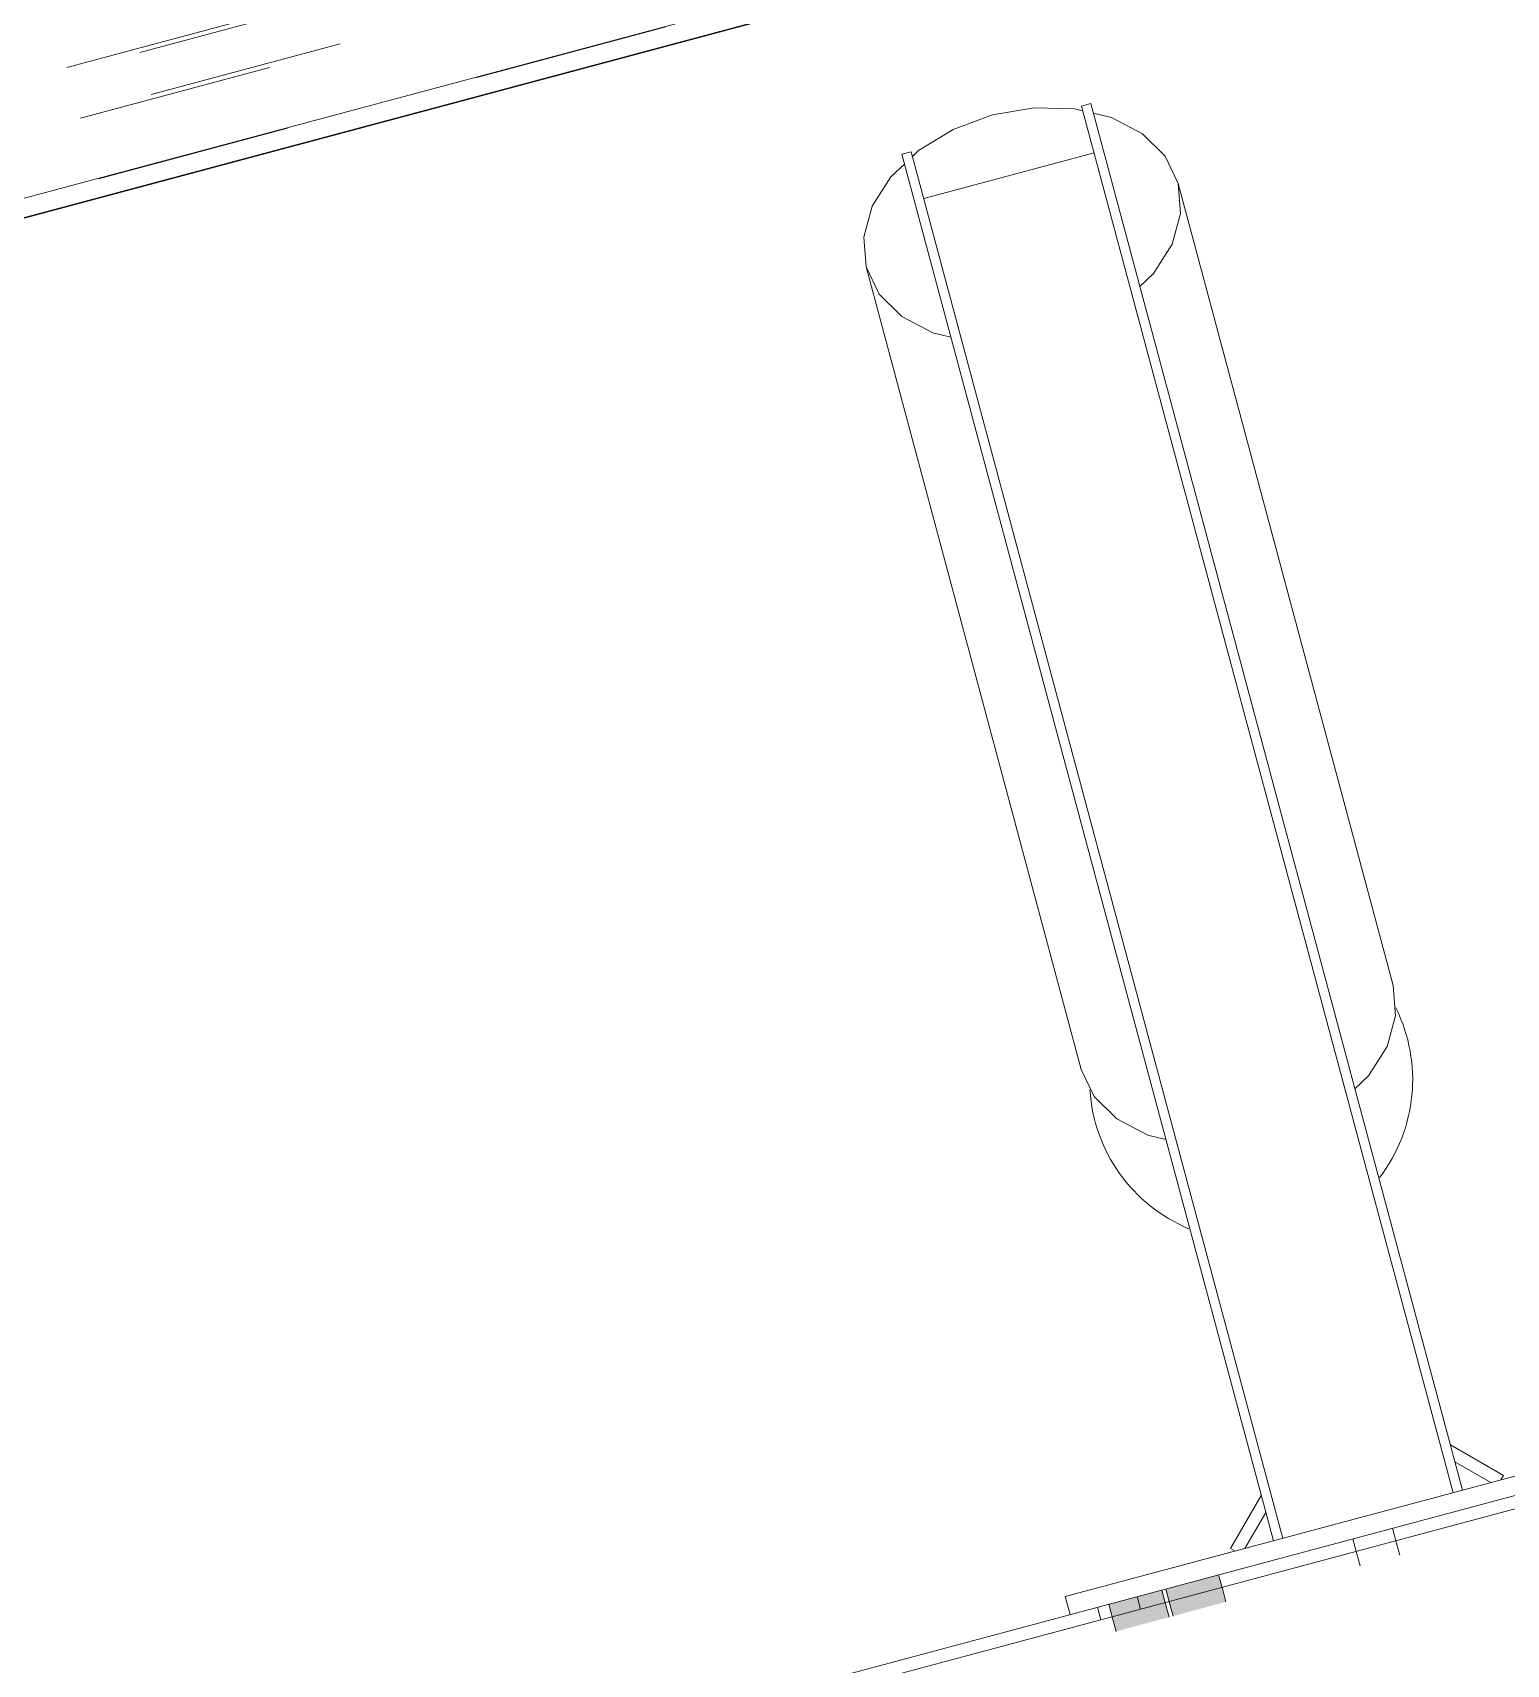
# Model space of a CAD drawing. Header units: millimetres. Extents: x -753 to 90, y 56274 to 56868.
# Drawn here: x -349.52 to -334.47, y 56749.39 to 56766.06 of the extents above; entities that cross this region are included whole.
import ezdxf

# ---------------------------------------------------------------- set-up
doc = ezdxf.new("R2010")
doc.units = ezdxf.units.MM
doc.linetypes.add('XKITLINE00', pattern=[0])
doc.linetypes.add('XKITLINE02', pattern=[4, 2, -2])
doc.layers.add('Parafuso', color=3, linetype='Continuous', lineweight=0)
doc.layers.add('Peça', color=2, linetype='Continuous', lineweight=0)

# ---------------------------------------------------------------- blocks, each defined once
blk = doc.blocks.new('*A1312')
at = {"layer": 'Peça', "color": 1, "linetype": 'XKITLINE00', "lineweight": 0}
for p, q in [((-398.563, 56733.914), (-252.563, 56773.034)), ((-398.529, 56733.787), (-252.563, 56772.897))]:
    blk.add_line(p, q, dxfattribs=at)
blk = doc.blocks.new('*A1333')
at = {"layer": 'Parafuso'}
for points in [[(-337.907, 56750.001), (-337.949, 56750.155), (-337.408, 56750.3), (-337.366, 56750.146)], [(-338.489, 56749.845), (-338.53, 56750), (-337.989, 56750.144), (-337.948, 56749.99)], [(-337.874, 56749.878), (-337.907, 56750.001), (-337.366, 56750.146), (-337.334, 56750.023)], [(-338.456, 56749.722), (-338.489, 56749.845), (-337.948, 56749.99), (-337.915, 56749.867)]]:
    blk.add_hatch(color=7, dxfattribs=at).paths.add_polyline_path(points, flags=17)
at = {"layer": 'Parafuso', "color": 7, "linetype": 'XKITLINE00', "lineweight": 0}
for p, q in [((-337.408, 56750.3), (-337.366, 56750.146)), ((-337.989, 56750.144), (-337.948, 56749.99)), ((-337.949, 56750.155), (-337.907, 56750.001)), ((-337.366, 56750.146), (-337.334, 56750.023)), ((-338.53, 56750), (-338.489, 56749.845)), ((-337.948, 56749.99), (-337.915, 56749.867)), ((-337.907, 56750.001), (-337.874, 56749.878)), ((-338.489, 56749.845), (-338.456, 56749.722))]:
    blk.add_line(p, q, dxfattribs=at)
blk = doc.blocks.new('*A1334')
at = {"layer": 'Parafuso', "color": 7, "linetype": 'XKITLINE02', "lineweight": 0}
for p, q in [((-336.037, 56750.668), (-335.995, 56750.513)), ((-336.037, 56750.668), (-335.995, 56750.513)), ((-335.631, 56750.776), (-335.59, 56750.622)), ((-335.631, 56750.776), (-335.59, 56750.622)), ((-335.59, 56750.622), (-335.557, 56750.499)), ((-335.59, 56750.622), (-335.557, 56750.499)), ((-335.995, 56750.513), (-335.963, 56750.39)), ((-335.995, 56750.513), (-335.963, 56750.39))]:
    blk.add_line(p, q, dxfattribs=at)
blk = doc.blocks.new('*A1336')
at = {"layer": 'Parafuso', "color": 7, "linetype": 'XKITLINE02', "lineweight": 0}
for p, q in [((-336.037, 56750.668), (-335.995, 56750.513)), ((-336.037, 56750.668), (-335.995, 56750.513)), ((-335.631, 56750.776), (-335.59, 56750.622)), ((-335.631, 56750.776), (-335.59, 56750.622)), ((-335.59, 56750.622), (-335.557, 56750.499)), ((-335.59, 56750.622), (-335.557, 56750.499)), ((-335.995, 56750.513), (-335.963, 56750.39)), ((-335.995, 56750.513), (-335.963, 56750.39))]:
    blk.add_line(p, q, dxfattribs=at)
blk = doc.blocks.new('*A1703')
at = {"layer": 'Peça', "color": 7, "linetype": 'XKITLINE02', "lineweight": 0}
for p, q in [((-334.905, 56769.476), (-372.383, 56759.434)), ((-372.356, 56759.488), (-334.955, 56769.509)), ((-334.789, 56769.045), (-372.268, 56759.004)), ((-372.217, 56758.971), (-334.817, 56768.992))]:
    blk.add_line(p, q, dxfattribs=at)
blk = doc.blocks.new('*A1707')
at = {"layer": 'Peça', "color": 7, "linetype": 'XKITLINE02', "lineweight": 0}
for p, q in [((-334.905, 56769.476), (-372.383, 56759.434)), ((-372.356, 56759.488), (-334.955, 56769.509)), ((-334.789, 56769.045), (-372.268, 56759.004)), ((-372.217, 56758.971), (-334.817, 56768.992))]:
    blk.add_line(p, q, dxfattribs=at)
blk = doc.blocks.new('*A1742')
at = {"layer": 'Parafuso', "color": 7, "linetype": 'XKITLINE02', "lineweight": 0}
for p, q in [((-333.023, 56751.475), (-332.989, 56751.348)), ((-333.429, 56751.366), (-333.395, 56751.239)), ((-338.645, 56749.969), (-338.611, 56749.841)), ((-338.239, 56750.077), (-338.205, 56749.95))]:
    blk.add_line(p, q, dxfattribs=at)
blk = doc.blocks.new('*A1743')
at = {"layer": 'Parafuso', "color": 7, "linetype": 'XKITLINE02', "lineweight": 0}
for p, q in [((-333.023, 56751.475), (-332.989, 56751.348)), ((-333.429, 56751.366), (-333.395, 56751.239)), ((-338.645, 56749.969), (-338.611, 56749.841)), ((-338.239, 56750.077), (-338.205, 56749.95))]:
    blk.add_line(p, q, dxfattribs=at)
blk = doc.blocks.new('*A1744')
at = {"layer": 'Peça', "color": 1, "linetype": 'XKITLINE00', "lineweight": 0}
for p, q in [((-339.717, 56765.215), (-339.294, 56765.287)), ((-339.294, 56765.287), (-338.88, 56765.277)), ((-340.119, 56765.066), (-339.717, 56765.215)), ((-338.88, 56765.277), (-338.797, 56765.257)), ((-338.686, 56765.231), (-338.502, 56765.187)), ((-338.502, 56765.187), (-338.186, 56765.021)), ((-340.474, 56764.85), (-340.119, 56765.066)), ((-338.186, 56765.021), (-337.954, 56764.792)), ((-340.535, 56764.791), (-340.474, 56764.85)), ((-337.954, 56764.792), (-337.821, 56764.515)), ((-340.756, 56764.583), (-340.618, 56764.713)), ((-340.946, 56764.281), (-340.756, 56764.583)), ((-337.821, 56764.515), (-337.798, 56764.209)), ((-335.625, 56756.319), (-337.821, 56764.515)), ((-341.033, 56763.967), (-340.946, 56764.281)), ((-337.798, 56764.209), (-337.884, 56763.894)), ((-341.009, 56763.661), (-341.033, 56763.967)), ((-337.884, 56763.894), (-338.075, 56763.593)), ((-340.876, 56763.384), (-341.009, 56763.661)), ((-338.813, 56755.464), (-341.009, 56763.661)), ((-338.075, 56763.593), (-338.212, 56763.462)), ((-340.644, 56763.154), (-340.876, 56763.384)), ((-340.329, 56762.989), (-340.644, 56763.154)), ((-340.144, 56762.945), (-340.329, 56762.989)), ((-335.601, 56756.012), (-335.625, 56756.319)), ((-335.688, 56755.698), (-335.601, 56756.012)), ((-335.879, 56755.397), (-335.688, 56755.698)), ((-338.813, 56755.464), (-338.68, 56755.187)), ((-336.016, 56755.266), (-335.879, 56755.397)), ((-338.68, 56755.187), (-338.448, 56754.958)), ((-338.448, 56754.958), (-338.132, 56754.793)), ((-338.132, 56754.793), (-337.948, 56754.748))]:
    blk.add_line(p, q, dxfattribs=at)
blk = doc.blocks.new('*A1745')
at = {"layer": 'Peça', "color": 1, "linetype": 'XKITLINE00', "lineweight": 0}
for p, q in [((-338.713, 56765.33), (-338.809, 56765.304)), ((-338.809, 56765.304), (-335.014, 56751.138)), ((-338.713, 56765.33), (-334.917, 56751.164)), ((-340.645, 56764.813), (-340.548, 56764.838)), ((-340.645, 56764.813), (-336.849, 56750.647)), ((-340.548, 56764.838), (-336.752, 56750.672)), ((-340.42, 56764.36), (-338.681, 56764.826))]:
    blk.add_line(p, q, dxfattribs=at)
blk = doc.blocks.new('*A1746')
at = {"layer": 'Peça', "color": 1, "linetype": 'XKITLINE00', "lineweight": 0}
for p, q in [((-332.792, 56751.734), (-338.974, 56750.077)), ((-332.743, 56751.55), (-332.792, 56751.734)), ((-338.925, 56749.894), (-338.974, 56750.077))]:
    blk.add_line(p, q, dxfattribs=at)
blk = doc.blocks.new('*A1747')
at = {"layer": 'Peça', "color": 1, "linetype": 'XKITLINE00', "lineweight": 0}
for start, end in [(322.6823, 26.3736), (183.6257, 247.317)]:
    blk.add_arc((-337.076, 56755.358), 1.65, start, end, dxfattribs=at)
blk = doc.blocks.new('*A1748')
at = {"layer": 'Peça', "color": 1, "linetype": 'XKITLINE00', "lineweight": 0}
for p, q in [((-335.041, 56751.628), (-334.499, 56751.315)), ((-334.995, 56751.454), (-334.627, 56751.242)), ((-334.499, 56751.315), (-334.526, 56751.269)), ((-337.286, 56750.568), (-336.973, 56751.11)), ((-337.139, 56750.569), (-336.927, 56750.937)), ((-337.24, 56750.542), (-337.286, 56750.568))]:
    blk.add_line(p, q, dxfattribs=at)
blk = doc.blocks.new('*A1909')
at = {"layer": 'Peça', "color": 4, "linetype": 'XKITLINE00', "lineweight": 0}
for p, q in [((-360.442, 56761.462), (-339.849, 56766.979)), ((-360.393, 56761.276), (-339.799, 56766.793)), ((-360.391, 56761.27), (-339.797, 56766.787))]:
    blk.add_line(p, q, dxfattribs=at)
at = {"layer": 'Peça', "color": 7, "linetype": 'XKITLINE02', "lineweight": 0}
blk.add_line((-360.441, 56761.455), (-339.847, 56766.972), dxfattribs=at)

msp = doc.modelspace()

# ---------------------------------------------------------------- block references
at = {"lineweight": 0}
for name in ['*A1909', '*A1312', '*A1703', '*A1707', '*A1744', '*A1745', '*A1747', '*A1746', '*A1748', '*A1742', '*A1743', '*A1334', '*A1336', '*A1333']:
    msp.add_blockref(name, (0, 0), dxfattribs=at)

doc.saveas('drawing.dxf')
